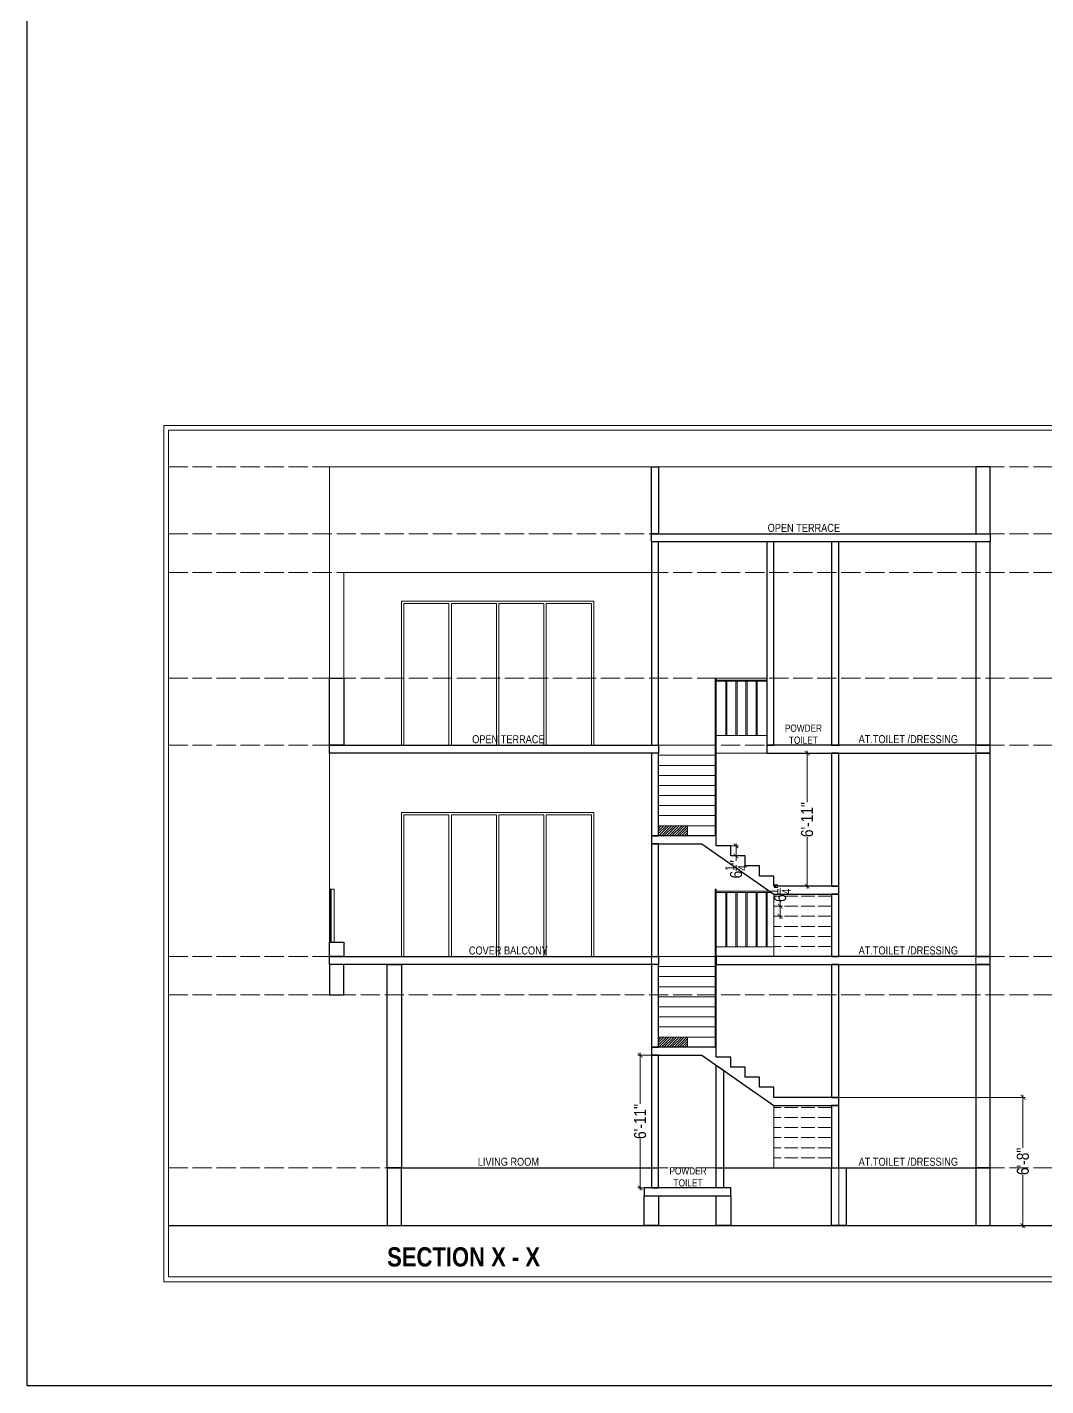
# Model space of a CAD drawing. Header units: millimetres. Extents: x 56222 to 120458, y -162468 to -121287.
# Drawn here: x 113576 to 114212, y -160542 to -159693 of the extents above; entities that cross this region are included whole.
import ezdxf

# ---------------------------------------------------------------- set-up
doc = ezdxf.new("R2010")
doc.units = ezdxf.units.MM
doc.header["$MEASUREMENT"] = 0
doc.header["$PDMODE"] = 35
doc.linetypes.add('ACAD_ISO02W100', pattern=[15, 12, -3])
doc.layers.get('Defpoints').update_dxf_attribs({"color": 220})
for name, color, linetype, lineweight in [('@~LEVEL GRID LINE', 43, 'ACAD_ISO02W100', 9), ('SECTION', 7, 'Continuous', 9), ('SECTION ( D~W~RaiL )', 250, 'Continuous', 18), ('SECTION ( HATCH  )', 252, 'Continuous', 9), ('SECTION ( PLine )', 251, 'Continuous', 30), ('SECTION ( SLAB PLine )', 104, 'Continuous', 30), ('X_SHEET', 7, 'Continuous', 9)]:
    doc.layers.add(name, color=color, linetype=linetype, lineweight=lineweight)
doc.layers.add('SECTION ( Text )', color=250, linetype='Continuous')
doc.styles.add("Cn_BT_0'-0", font='swissc.ttf')
doc.styles.add('Cn_BT_7½', font='swissc.ttf', dxfattribs={"height": 7.5})
doc.styles.add('KATHA', font='swissc.ttf')
doc.dimstyles.new('Cn_BT_7½', dxfattribs={"dimtxt": 9, "dimasz": 3, "dimexe": 1.5, "dimexo": 0, "dimgap": 0.09, "dimtad": 0, "dimdec": 3, "dimzin": 3, "dimdsep": 46, "dimlunit": 4, "dimtxsty": 'Cn_BT_7½', "dimblk": 'ARCHTICK', "dimcen": 0.09, "dimdle": 1.5, "dimclrd": 251, "dimclre": 251, "dimclrt": 14, "dimadec": 0, "dimazin": 0, "dimtfac": 0.75, "dimtdec": 3, "dimtofl": 0, "dimtmove": 0, "dimatfit": 3, "dimfxl": 0, "dimtolj": 1, "dimtzin": 0, "dimlwd": 15, "dimlwe": 15, "dimarcsym": 0})

# ---------------------------------------------------------------- blocks, each defined once
blk = doc.blocks.new('_ArchTick')
at = {"color": 0, "linetype": 'ByBlock', "const_width": 0.15}
blk.add_lwpolyline([(-0.5, -0.5), (0.5, 0.5)], dxfattribs=at)
blk = doc.blocks.new('*D105')
at = {"layer": 'Defpoints', "color": 0, "transparency": 16777216}
for p in [(113959.09, -160334.98), (113970.63, -160334.98), (113970.63, -160417.98)]:
    blk.add_point(p, dxfattribs=at)
at = {"layer": 'SECTION', "color": 251, "lineweight": 15, "transparency": 16777216}
for p, q in [((113970.63, -160334.98), (113957.59, -160334.98)), ((113959.09, -160333.48), (113959.09, -160365.48)), ((113959.09, -160419.48), (113959.09, -160387.49)), ((113970.63, -160417.98), (113957.59, -160417.98))]:
    blk.add_line(p, q, dxfattribs=at)
at = {"layer": 'SECTION', "color": 251, "lineweight": 15, "transparency": 16777216, "xscale": 3, "yscale": 3, "zscale": 3}
for p, rotation in [((113959.09, -160334.98), 90), ((113959.09, -160417.98), 270)]:
    blk.add_blockref('_ArchTick', p, dxfattribs=dict(at, rotation=rotation))
at = {"layer": 'SECTION', "color": 14, "transparency": 16777216, "insert": (113959.09, -160376.48), "char_height": 7.5, "attachment_point": 5, "rotation": 90, "style": 'Cn_BT_7½'}
blk.add_mtext('\\A1;6\'-11"', dxfattribs=at)
blk = doc.blocks.new('*D99')
at = {"layer": 'Defpoints', "color": 0, "transparency": 16777216}
for p in [(114015.63, -160204.27), (114015.63, -160210.56), (114018.95, -160210.56)]:
    blk.add_point(p, dxfattribs=at)
at = {"layer": 'SECTION', "color": 251, "lineweight": 15, "transparency": 16777216}
for p, q in [((114015.63, -160204.27), (114020.45, -160204.27)), ((114018.95, -160202.77), (114018.95, -160210.56)), ((114015.63, -160210.56), (114020.45, -160210.56)), ((114018.95, -160210.56), (114018.95, -160213.56))]:
    blk.add_line(p, q, dxfattribs=at)
at = {"layer": 'SECTION', "color": 251, "lineweight": 15, "transparency": 16777216, "xscale": 3, "yscale": 3, "zscale": 3}
for p, rotation in [((114018.95, -160204.27), 90), ((114018.95, -160210.56), 270)]:
    blk.add_blockref('_ArchTick', p, dxfattribs=dict(at, rotation=rotation))
at = {"layer": 'SECTION', "color": 14, "transparency": 16777216, "insert": (114018.95, -160218.92), "char_height": 7.5, "attachment_point": 5, "rotation": 90, "style": 'Cn_BT_7½'}
blk.add_mtext('\\A1;6{\\H0.750000x;\\S1/4;}"', dxfattribs=at)
blk = doc.blocks.new('*D100')
at = {"layer": 'Defpoints', "color": 0, "transparency": 16777216}
for p in [(114042.63, -160241.98), (114046.46, -160241.98), (114042.63, -160248.27)]:
    blk.add_point(p, dxfattribs=at)
at = {"layer": 'SECTION', "color": 251, "lineweight": 15, "transparency": 16777216}
for p, q in [((114042.63, -160241.98), (114047.96, -160241.98)), ((114046.46, -160241.98), (114046.46, -160238.98)), ((114046.46, -160249.77), (114046.46, -160241.98)), ((114042.63, -160248.27), (114047.96, -160248.27))]:
    blk.add_line(p, q, dxfattribs=at)
at = {"layer": 'SECTION', "color": 251, "lineweight": 15, "transparency": 16777216, "xscale": 3, "yscale": 3, "zscale": 3}
for p, rotation in [((114046.46, -160241.98), 90), ((114046.46, -160248.27), 270)]:
    blk.add_blockref('_ArchTick', p, dxfattribs=dict(at, rotation=rotation))
at = {"layer": 'SECTION', "color": 14, "transparency": 16777216, "insert": (114046.46, -160233.62), "char_height": 7.5, "attachment_point": 5, "rotation": 90, "style": 'Cn_BT_7½'}
blk.add_mtext('\\A1;6{\\H0.750000x;\\S1/4;}"', dxfattribs=at)
blk = doc.blocks.new('*D101')
at = {"layer": 'Defpoints', "color": 0, "transparency": 16777216}
for p in [(114078.63, -160361.41), (114078.63, -160441.41), (114198.07, -160441.41)]:
    blk.add_point(p, dxfattribs=at)
at = {"layer": 'SECTION', "color": 251, "lineweight": 15, "transparency": 16777216}
for p, q in [((114078.63, -160361.41), (114199.57, -160361.41)), ((114198.07, -160359.91), (114198.07, -160392.9)), ((114198.07, -160442.91), (114198.07, -160409.93)), ((114078.63, -160441.41), (114199.57, -160441.41))]:
    blk.add_line(p, q, dxfattribs=at)
at = {"layer": 'SECTION', "color": 251, "lineweight": 15, "transparency": 16777216, "xscale": 3, "yscale": 3, "zscale": 3}
for p, rotation in [((114198.07, -160361.41), 90), ((114198.07, -160441.41), 270)]:
    blk.add_blockref('_ArchTick', p, dxfattribs=dict(at, rotation=rotation))
at = {"layer": 'SECTION', "color": 14, "transparency": 16777216, "insert": (114198.07, -160401.41), "char_height": 7.5, "attachment_point": 5, "rotation": 90, "style": 'Cn_BT_7½'}
blk.add_mtext('\\A1;6\'-8"', dxfattribs=at)
blk = doc.blocks.new('*D102')
at = {"layer": 'Defpoints', "color": 0, "transparency": 16777216}
for p in [(114057.79, -160146.41), (114057.79, -160229.41), (114063.33, -160229.41)]:
    blk.add_point(p, dxfattribs=at)
at = {"layer": 'SECTION', "color": 251, "lineweight": 15, "transparency": 16777216}
for p, q in [((114057.79, -160146.41), (114064.83, -160146.41)), ((114063.33, -160144.91), (114063.33, -160176.91)), ((114063.33, -160230.91), (114063.33, -160198.92)), ((114057.79, -160229.41), (114064.83, -160229.41))]:
    blk.add_line(p, q, dxfattribs=at)
at = {"layer": 'SECTION', "color": 251, "lineweight": 15, "transparency": 16777216, "xscale": 3, "yscale": 3, "zscale": 3}
for p, rotation in [((114063.33, -160146.41), 90), ((114063.33, -160229.41), 270)]:
    blk.add_blockref('_ArchTick', p, dxfattribs=dict(at, rotation=rotation))
at = {"layer": 'SECTION', "color": 14, "transparency": 16777216, "insert": (114063.33, -160187.91), "char_height": 7.5, "attachment_point": 5, "rotation": 90, "style": 'Cn_BT_7½'}
blk.add_mtext('\\A1;6\'-11"', dxfattribs=at)

msp = doc.modelspace()

# ---------------------------------------------------------------- hatches: boundary and pattern name
at = {"layer": 'SECTION ( HATCH  )'}
h = msp.add_hatch(dxfattribs=at)
h.set_pattern_fill('ANSI31', color=5, scale=9, style=0)
h.set_pattern_definition([(45, (7986.5029, 132), (-0.795495129, 0.795495129), [])])
h.paths.add_polyline_path([(113988.62644, -160191.69928), (113970.62644, -160191.69928), (113970.62644, -160197.985), (113988.62644, -160197.985)])
h = msp.add_hatch(dxfattribs=at)
h.set_pattern_fill('ANSI31', color=5, scale=9, style=0)
h.set_pattern_definition([(45, (7986.5029, 0), (-0.795495129, 0.795495129), [])])
h.paths.add_polyline_path([(113988.62644, -160323.69928), (113970.62644, -160323.69928), (113970.62644, -160329.985), (113988.62644, -160329.985)])

# ---------------------------------------------------------------- linework, layer by layer
at = {"layer": '@~LEVEL GRID LINE'}
for p, q in [((113664.63483, -159967.41357), (114328.81004, -159967.41357)), ((113664.63483, -160009.41357), (114328.81004, -160009.41357)), ((113664.63483, -160033.41357), (114328.81004, -160033.41357)), ((113664.63483, -160099.41357), (114328.81004, -160099.41357)), ((113664.63483, -160141.41357), (114328.81004, -160141.41357)), ((113664.63483, -160273.41357), (114328.81004, -160273.41357)), ((113664.63483, -160297.41357), (114328.81004, -160297.41357)), ((113664.63483, -160405.41357), (114328.81004, -160405.41357))]:
    msp.add_line(p, q, dxfattribs=at)
at = {"layer": 'SECTION'}
for p, q in [((113765.12644, -160297.41357), (113765.12644, -159967.41357)), ((113765.12644, -159967.41357), (114177.62644, -159967.41357)), ((113966.12644, -160141.41357), (113966.12644, -159967.41357)), ((113970.62644, -160009.41357), (113970.62644, -159967.41357)), ((114168.62644, -160009.41357), (114168.62644, -159967.41357)), ((114177.62644, -160441.41357), (114177.62644, -159967.41357)), ((113970.62644, -160197.985), (113970.62644, -160014.41357)), ((114038.12644, -160146.41357), (114038.12644, -160014.41357)), ((114042.62644, -160141.41357), (114042.62644, -160014.41357)), ((114078.62644, -160141.41357), (114078.62644, -160014.41357)), ((114083.12644, -160141.41357), (114083.12644, -160014.41357)), ((114168.62644, -160441.41357), (114168.62644, -160014.41357)), ((114005.92644, -160197.985), (114005.92644, -160099.41357)), ((114005.92644, -160099.41357), (114038.12644, -160099.41357)), ((114006.62644, -160197.985), (114006.62644, -160099.41357)), ((114006.62644, -160141.41357), (113970.62644, -160141.41357)), ((114005.92644, -160135.41357), (114038.12644, -160135.41357)), ((113966.12644, -160417.985), (113966.12644, -160146.41357)), ((114006.62644, -160147.69928), (113970.62644, -160147.69928)), ((114078.62644, -160146.41357), (114006.62644, -160146.41357)), ((114078.62644, -160229.41357), (114078.62644, -160146.41357)), ((114083.12644, -160273.41357), (114083.12644, -160146.41357)), ((114006.62644, -160153.985), (113970.62644, -160153.985)), ((114006.62644, -160160.27071), (113970.62644, -160160.27071)), ((114006.62644, -160166.55643), (113970.62644, -160166.55643)), ((114006.62644, -160172.84214), (113970.62644, -160172.84214)), ((114006.62644, -160179.12785), (113970.62644, -160179.12785)), ((114006.62644, -160185.41357), (113970.62644, -160185.41357)), ((114006.62644, -160191.69928), (113970.62644, -160191.69928)), ((113970.62644, -160329.985), (113970.62644, -160202.985)), ((114006.62644, -160329.985), (114006.62644, -160231.41357)), ((114042.62644, -160273.41357), (114042.62644, -160234.41357)), ((114078.62644, -160273.41357), (114078.62644, -160234.41357)), ((114005.92644, -160267.41357), (114042.62644, -160267.41357)), ((113765.12644, -160273.41357), (113970.62644, -160273.41357)), ((113765.12644, -160278.41357), (113765.12644, -160273.41357)), ((114006.62644, -160273.41357), (113970.62644, -160273.41357)), ((114006.62644, -160273.41357), (114177.62644, -160273.41357)), ((113765.12644, -160278.41357), (113970.62644, -160278.41357)), ((113774.12644, -160278.41357), (113774.12644, -160297.41357)), ((113801.12644, -160441.41357), (113801.12644, -160278.41357)), ((113810.12644, -160441.41357), (113810.12644, -160278.41357)), ((114006.62644, -160279.69928), (113970.62644, -160279.69928)), ((114006.62644, -160278.41357), (114177.62644, -160278.41357)), ((114078.62644, -160361.41357), (114078.62644, -160278.41357)), ((114083.12644, -160441.41357), (114083.12644, -160278.41357)), ((114006.62644, -160285.985), (113970.62644, -160285.985)), ((114006.62644, -160292.27071), (113970.62644, -160292.27071)), ((113774.12644, -160297.41357), (113765.12644, -160297.41357)), ((114006.62644, -160298.55643), (113970.62644, -160298.55643)), ((114006.62644, -160304.84214), (113970.62644, -160304.84214)), ((114006.62644, -160311.12785), (113970.62644, -160311.12785)), ((114006.62644, -160317.41357), (113970.62644, -160317.41357)), ((114006.62644, -160323.69928), (113970.62644, -160323.69928)), ((113970.62644, -160417.985), (113970.62644, -160334.985)), ((114042.62644, -160405.41357), (114042.62644, -160366.41357)), ((114078.62644, -160441.41357), (114078.62644, -160366.41357)), ((113801.12644, -160405.41357), (113970.62644, -160405.41357)), ((114006.62644, -160405.41357), (114177.62644, -160405.41357)), ((113970.62644, -160441.41357), (113970.62644, -160422.985)), ((113664.63483, -160441.41357), (114328.81004, -160441.41357))]:
    msp.add_line(p, q, dxfattribs=at)
at = {"layer": 'SECTION', "color": 6, "linetype": 'ACAD_ISO02W100', "ltscale": 0.7}
for p, q in [((114078.62644, -160235.69928), (114042.62644, -160235.69928)), ((114078.62644, -160241.985), (114042.62644, -160241.985)), ((114078.62644, -160248.27071), (114042.62644, -160248.27071)), ((114078.62644, -160254.55643), (114042.62644, -160254.55643)), ((114078.62644, -160260.84214), (114042.62644, -160260.84214)), ((114078.62644, -160267.12785), (114042.62644, -160267.12785)), ((114078.62644, -160367.69928), (114042.62644, -160367.69928)), ((114078.62644, -160373.985), (114042.62644, -160373.985)), ((114078.62644, -160380.27071), (114042.62644, -160380.27071)), ((114078.62644, -160386.55643), (114042.62644, -160386.55643)), ((114078.62644, -160392.84214), (114042.62644, -160392.84214)), ((114078.62644, -160399.12785), (114042.62644, -160399.12785))]:
    msp.add_line(p, q, dxfattribs=at)
at = {"layer": 'SECTION', "color": 5}
for p, q in [((113966.12644, -160417.985), (114011.12644, -160417.985)), ((113966.12644, -160422.985), (114011.12644, -160422.985))]:
    msp.add_line(p, q, dxfattribs=at)
at = {"layer": 'SECTION'}
for points in [[(113966.12644, -160009.41357), (114177.62644, -160009.41357), (114177.62644, -160014.41357), (113966.12644, -160014.41357)], [(113774.12644, -160141.41357), (113774.12644, -160033.41357), (113966.12644, -160033.41357), (113966.12644, -160141.41357)], [(113811.62644, -160141.41357), (113839.75144, -160141.41357), (113839.75144, -160052.91357), (113811.62644, -160052.91357)], [(113841.25144, -160141.41357), (113869.37644, -160141.41357), (113869.37644, -160052.91357), (113841.25144, -160052.91357)], [(113870.87644, -160141.41357), (113899.00144, -160141.41357), (113899.00144, -160052.91357), (113870.87644, -160052.91357)], [(113900.50144, -160141.41357), (113928.62644, -160141.41357), (113928.62644, -160052.91357), (113900.50144, -160052.91357)], [(114006.62644, -160099.41357), (114005.92644, -160099.41357), (114005.92644, -160197.985), (114006.62644, -160197.985)], [(114038.12644, -160100.67413), (114038.12644, -160101.37413), (114006.62644, -160101.37413), (114006.62644, -160100.67413)], [(114013.27644, -160135.41357), (114012.57644, -160135.41357), (114012.57644, -160101.37413), (114013.27644, -160101.37413)], [(114019.57644, -160135.41357), (114018.87644, -160135.41357), (114018.87644, -160101.37413), (114019.57644, -160101.37413)], [(114025.87644, -160135.41357), (114025.17644, -160135.41357), (114025.17644, -160101.37413), (114025.87644, -160101.37413)], [(114032.17644, -160135.41357), (114031.47644, -160135.41357), (114031.47644, -160101.37413), (114032.17644, -160101.37413)], [(113765.12644, -160141.41357), (113970.62644, -160141.41357), (113970.62644, -160146.41357), (113765.12644, -160146.41357)], [(114038.12644, -160146.41357), (114177.62644, -160146.41357), (114177.62644, -160141.41357), (114038.12644, -160141.41357)], [(113811.62644, -160273.41357), (113839.75144, -160273.41357), (113839.75144, -160184.91357), (113811.62644, -160184.91357)], [(113841.25144, -160273.41357), (113869.37644, -160273.41357), (113869.37644, -160184.91357), (113841.25144, -160184.91357)], [(113870.87644, -160273.41357), (113899.00144, -160273.41357), (113899.00144, -160184.91357), (113870.87644, -160184.91357)], [(113900.50144, -160273.41357), (113928.62644, -160273.41357), (113928.62644, -160184.91357), (113900.50144, -160184.91357)], [(114083.12644, -160234.41357), (114083.12644, -160229.41357), (114042.62644, -160229.41357), (114042.62644, -160223.12785), (114033.62644, -160223.12785), (114033.62644, -160216.84214), (114024.62644, -160216.84214), (114024.62644, -160210.55643), (114015.62644, -160210.55643), (114015.62644, -160204.27071), (114006.62644, -160204.27071), (114006.62644, -160197.985), (113966.12644, -160197.985), (113966.12644, -160202.985), (113997.62644, -160202.985), (114042.62644, -160234.41357)], [(114006.62644, -160231.41357), (114005.92644, -160231.41357), (114005.92644, -160329.985), (114006.62644, -160329.985)], [(114040.13588, -160232.67413), (114041.13816, -160233.37413), (114006.62644, -160233.37413), (114006.62644, -160232.67413)], [(114013.27644, -160267.41357), (114012.57644, -160267.41357), (114012.57644, -160233.37413), (114013.27644, -160233.37413)], [(114019.57644, -160267.41357), (114018.87644, -160267.41357), (114018.87644, -160233.37413), (114019.57644, -160233.37413)], [(114025.87644, -160267.41357), (114025.17644, -160267.41357), (114025.17644, -160233.37413), (114025.87644, -160233.37413)], [(114032.17644, -160267.41357), (114031.47644, -160267.41357), (114031.47644, -160233.37413), (114032.17644, -160233.37413)], [(114038.47644, -160267.41357), (114037.77644, -160267.41357), (114037.77644, -160233.37413), (114038.47644, -160233.37413)], [(114083.12644, -160366.41357), (114083.12644, -160361.41357), (114042.62644, -160361.41357), (114042.62644, -160355.12785), (114033.62644, -160355.12785), (114033.62644, -160348.84214), (114024.62644, -160348.84214), (114024.62644, -160342.55643), (114015.62644, -160342.55643), (114015.62644, -160336.27071), (114006.62644, -160336.27071), (114006.62644, -160329.985), (113966.12644, -160329.985), (113966.12644, -160334.985), (113997.62644, -160334.985), (114042.62644, -160366.41357)]]:
    msp.add_lwpolyline(points, close=True, dxfattribs=at)
for points in [[(113810.12644, -160141.41357), (113810.12644, -160051.41357), (113930.12644, -160051.41357), (113930.12644, -160141.41357), (113810.12644, -160141.41357)], [(113765.12644, -160141.41357), (113765.12644, -160099.41357), (113774.12644, -160099.41357), (113774.12644, -160141.41357)], [(113810.12644, -160273.41357), (113810.12644, -160183.41357), (113930.12644, -160183.41357), (113930.12644, -160273.41357), (113810.12644, -160273.41357)], [(113765.12644, -160273.41357), (113765.12644, -160264.41357), (113774.12644, -160264.41357), (113774.12644, -160273.41357)]]:
    msp.add_lwpolyline(points, dxfattribs=at)
at = {"layer": 'SECTION', "color": 1, "lineweight": 30}
msp.add_lwpolyline([(113961.62644, -160422.985), (114015.62644, -160422.985), (114015.62644, -160417.985), (113961.62644, -160417.985)], close=True, dxfattribs=at)
at = {"layer": 'SECTION ( D~W~RaiL )'}
msp.add_lwpolyline([(113765.12644, -160264.41357), (113765.12644, -160231.41357), (113768.12644, -160231.41357), (113768.12644, -160264.41357), (113766.21629, -160264.41357), (113766.21629, -160231.41357), (113768.12644, -160231.41357), (113768.12644, -160264.41357), (113765.82644, -160264.41357), (113765.82644, -160231.41357), (113768.12644, -160231.41357), (113768.12644, -160264.41357), (113765.12644, -160264.41357)], close=True, dxfattribs=at)
at = {"layer": 'SECTION ( HATCH  )', "color": 5}
for points in [[(113988.62644, -160191.69928), (113970.62644, -160191.69928), (113970.62644, -160197.985), (113988.62644, -160197.985)], [(113988.62644, -160323.69928), (113970.62644, -160323.69928), (113970.62644, -160329.985), (113988.62644, -160329.985)]]:
    msp.add_lwpolyline(points, close=True, dxfattribs=at)
at = {"layer": 'SECTION ( PLine )'}
for p, q in [((113801.12644, -160405.41357), (113970.62644, -160405.41357)), ((114006.62644, -160405.41357), (114177.62644, -160405.41357))]:
    msp.add_line(p, q, dxfattribs=at)
for points in [[(113966.12644, -159967.41357), (113970.62644, -159967.41357), (113970.62644, -160009.41357), (113966.12644, -160009.41357)], [(114168.62644, -160009.41357), (114177.62644, -160009.41357), (114177.62644, -159967.41357), (114168.62644, -159967.41357)], [(113966.12644, -160141.41357), (113970.62644, -160141.41357), (113970.62644, -160014.41357), (113966.12644, -160014.41357)], [(114038.12644, -160141.41357), (114042.62644, -160141.41357), (114042.62644, -160014.41357), (114038.12644, -160014.41357)], [(114078.62644, -160141.41357), (114083.12644, -160141.41357), (114083.12644, -160014.41357), (114078.62644, -160014.41357)], [(114168.62644, -160141.41357), (114177.62644, -160141.41357), (114177.62644, -160014.41357), (114168.62644, -160014.41357)], [(113765.12644, -160099.41357), (113774.12644, -160099.41357), (113774.12644, -160141.41357), (113765.12644, -160141.41357)], [(113966.12644, -160197.985), (113970.62644, -160197.985), (113970.62644, -160146.41357), (113966.12644, -160146.41357)], [(114078.62644, -160229.41357), (114083.12644, -160229.41357), (114083.12644, -160146.41357), (114078.62644, -160146.41357)], [(114168.62644, -160273.41357), (114177.62644, -160273.41357), (114177.62644, -160146.41357), (114168.62644, -160146.41357)], [(113966.12644, -160273.41357), (113970.62644, -160273.41357), (113970.62644, -160202.985), (113966.12644, -160202.985)], [(114078.62644, -160273.41357), (114083.12644, -160273.41357), (114083.12644, -160234.41357), (114078.62644, -160234.41357)], [(113765.12644, -160264.41357), (113774.12644, -160264.41357), (113774.12644, -160273.41357), (113765.12644, -160273.41357)], [(113765.12644, -160297.41357), (113774.12644, -160297.41357), (113774.12644, -160278.41357), (113765.12644, -160278.41357)], [(113810.12644, -160405.41357), (113801.12644, -160405.41357), (113801.12644, -160278.41357), (113810.12644, -160278.41357)], [(113966.12644, -160329.985), (113970.62644, -160329.985), (113970.62644, -160278.41357), (113966.12644, -160278.41357)], [(114078.62644, -160361.41357), (114083.12644, -160361.41357), (114083.12644, -160278.41357), (114078.62644, -160278.41357)], [(114168.62644, -160405.41357), (114177.62644, -160405.41357), (114177.62644, -160278.41357), (114168.62644, -160278.41357)], [(113966.12644, -160417.985), (113970.62644, -160417.985), (113970.62644, -160334.985), (113966.12644, -160334.985)], [(114011.12644, -160417.985), (114006.62644, -160417.985), (114006.62644, -160341.27071), (114011.12644, -160344.41357)], [(114078.62644, -160405.41357), (114083.12644, -160405.41357), (114083.12644, -160366.41357), (114078.62644, -160366.41357)], [(113801.12644, -160441.41357), (113810.12644, -160441.41357), (113810.12644, -160405.41357), (113801.12644, -160405.41357)], [(114087.62644, -160441.41357), (114078.62644, -160441.41357), (114078.62644, -160405.41357), (114087.62644, -160405.41357)], [(114168.62644, -160441.41357), (114177.62644, -160441.41357), (114177.62644, -160405.41357), (114168.62644, -160405.41357)], [(113970.62644, -160441.41357), (113961.62644, -160441.41357), (113961.62644, -160422.985), (113970.62644, -160422.985)], [(114015.62644, -160441.41357), (114006.62644, -160441.41357), (114006.62644, -160422.985), (114015.62644, -160422.985)]]:
    msp.add_lwpolyline(points, close=True, dxfattribs=at)
msp.add_lwpolyline([(113664.63483, -160441.41357), (114328.80998, -160441.41357)], dxfattribs=at)
at = {"layer": 'SECTION ( SLAB PLine )', "color": 1}
for points in [[(113966.12644, -160009.41357), (114177.62644, -160009.41357), (114177.62644, -160014.41357), (113966.12644, -160014.41357)], [(113765.12644, -160141.41357), (113970.62644, -160141.41357), (113970.62644, -160146.41357), (113765.12644, -160146.41357)], [(114038.12644, -160146.41357), (114177.62644, -160146.41357), (114177.62644, -160141.41357), (114038.12644, -160141.41357)], [(114083.12644, -160234.41357), (114083.12644, -160229.41357), (114042.62644, -160229.41357), (114042.62644, -160223.12785), (114033.62644, -160223.12785), (114033.62644, -160216.84214), (114024.62644, -160216.84214), (114024.62644, -160210.55643), (114015.62644, -160210.55643), (114015.62644, -160204.27071), (114006.62644, -160204.27071), (114006.62644, -160197.985), (113966.12644, -160197.985), (113966.12644, -160202.985), (113997.62644, -160202.985), (114042.62644, -160234.41357)], [(113765.12644, -160273.41357), (113970.62644, -160273.41357), (113970.62644, -160278.41357), (113765.12644, -160278.41357)], [(114006.62644, -160278.41357), (114177.62644, -160278.41357), (114177.62644, -160273.41357), (114006.62644, -160273.41357)], [(114083.12644, -160366.41357), (114083.12644, -160361.41357), (114042.62644, -160361.41357), (114042.62644, -160355.12785), (114033.62644, -160355.12785), (114033.62644, -160348.84214), (114024.62644, -160348.84214), (114024.62644, -160342.55643), (114015.62644, -160342.55643), (114015.62644, -160336.27071), (114006.62644, -160336.27071), (114006.62644, -160329.985), (113966.12644, -160329.985), (113966.12644, -160334.985), (113997.62644, -160334.985), (114042.62644, -160366.41357)]]:
    msp.add_lwpolyline(points, close=True, dxfattribs=at)
at = {"layer": 'X_SHEET', "color": 5, "lineweight": 30}
msp.add_lwpolyline([(113576.41025, -158844.0278), (116516.02946, -158844.0278), (116516.02946, -160541.61207), (113576.41025, -160541.61207)], close=True, dxfattribs=at)
at = {"layer": 'X_SHEET'}
for points in [[(114428.7832, -160476.57082), (113661.63483, -160476.57082), (113661.63483, -159941.63801), (114428.7832, -159941.63801)], [(113664.63483, -160473.57082), (114328.81004, -160473.57082), (114328.81004, -159944.63801), (113664.63483, -159944.63801)]]:
    msp.add_lwpolyline(points, close=True, dxfattribs=at)

# ---------------------------------------------------------------- texts
at = {"layer": 'SECTION ( Text )', "attachment_point": 5, "style": 'KATHA'}
for s, insert, char_height in [('OPEN TERRACE', (114061.30125, -160005.64631), 5), ('POWDER \\PTOILET', (114061.02146, -160134.53581), 4.5), ('OPEN TERRACE', (113876.83069, -160137.67887), 5), ('AT.TOILET /DRESSING', (114126.52624, -160137.64631), 5), ('COVER BALCONY', (113876.83069, -160269.67887), 5), ('AT.TOILET /DRESSING', (114126.52624, -160269.64631), 5), ('LIVING ROOM', (113876.83069, -160401.64631), 5), ('AT.TOILET /DRESSING', (114126.52624, -160401.64631), 5), ('POWDER \\PTOILET', (113988.99017, -160411.10724), 4.5)]:
    msp.add_mtext(s, dxfattribs=dict(at, insert=insert, char_height=char_height))
at = {"layer": 'X_SHEET', "ltscale": 0.25, "insert": (113801.12644, -160455.05403), "char_height": 12, "attachment_point": 1, "style": "Cn_BT_0'-0"}
msp.add_mtext('{\\fSwis721 Cn BT|b1|i0|c0|p34;\\C29;SECTION X - X}', dxfattribs=at)

# ---------------------------------------------------------------- dimensions: what is measured, and where the dimension line sits
at = {"layer": 'SECTION', "color": 5}
for base, p1, p2, picture, middle in [((114063.33063, -160229.41357), (114057.79157, -160146.41357), (114057.79157, -160229.41357), '*D102', (114063.33063, -160187.91357)), ((114018.94603, -160210.55643), (114015.62644, -160204.27071), (114015.62644, -160210.55643), '*D99', (114018.94603, -160218.92382)), ((114046.45514, -160241.985), (114042.62644, -160248.27071), (114042.62644, -160241.985), '*D100', (114046.45514, -160233.6176)), ((113959.09485, -160334.985), (113970.62644, -160417.985), (113970.62644, -160334.985), '*D105', (113959.09485, -160376.485)), ((114198.07442, -160441.41357), (114078.62644, -160361.41357), (114078.62644, -160441.41357), '*D101', (114198.07442, -160401.41357))]:
    dim = msp.add_linear_dim(base=base, p1=p1, p2=p2, angle=90, dimstyle='Cn_BT_7½', dxfattribs=at)
    dim.commit()
    dim.dimension.update_dxf_attribs({"geometry": picture, "text_midpoint": middle})

doc.saveas('drawing.dxf')
